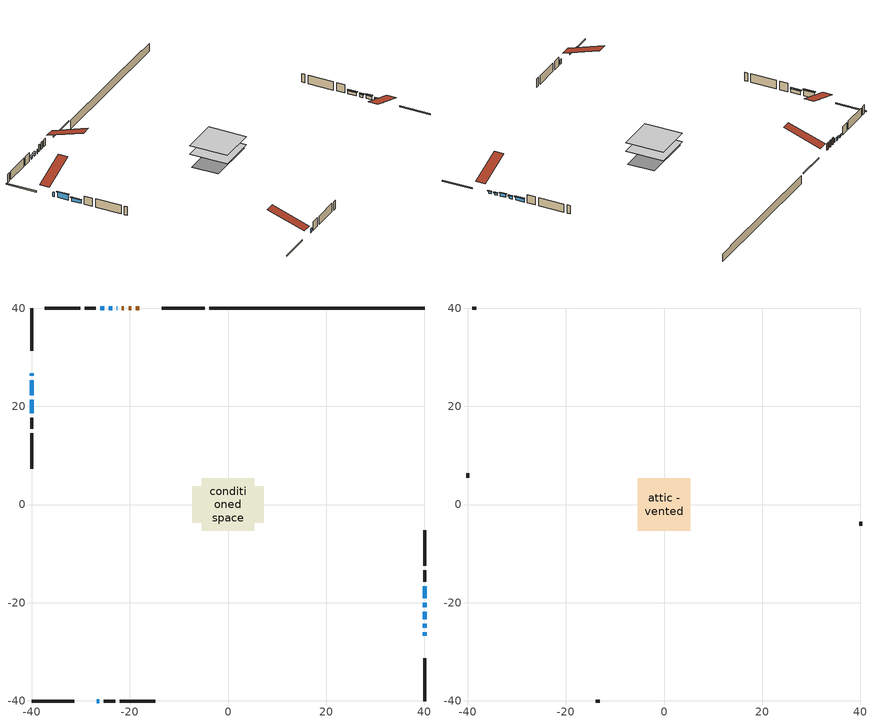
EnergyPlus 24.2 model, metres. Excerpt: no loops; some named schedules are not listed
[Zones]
conditioned space
 floor adiabatic (AdiabaticFloorConstruction): -5.36,-5.36 -5.36,5.36 5.36,5.36 5.36,-5.36 z1.22
 floor foundation (Slab1 construction): -7.24,-3.74 -7.24,3.74 7.24,3.74 7.24,-3.74 z-1.22
 wall outside (RimJoist1 construction): -4.78,40.04 -13.45,40.04 / -40.04,-40.04 -31.37,-40.04 / -40.04,40.04 -40.04,31.37 / 40.04,-40.04 40.04,-31.37 z1.22:1.52
 wall outside (AdiabaticWallConstruction 1): -18.06,40.04 -18.83,40.04 / -19.76,40.04 -20.27,40.04 / -21.2,40.04 -21.67,40.04 z1.22:3.25
 wall outside (AdiabaticWallConstruction): -22.6,40.04 -22.67,40.04 / -40.04,26.76 -40.04,26.25 / -26.76,-40.04 -26.2,-40.04 z1.22:2.44; -23.59,40.04 -24.31,40.04 / 40.04,-20.93 40.04,-20.01 z1.22:1.98; 40.04,-26.76 40.04,-26 z1.22:1.83; 40.04,-25.07 40.04,-24.31 z1.22:1.73; -25.23,40.04 -26,40.04 z1.22:1.78; 40.04,-23.38 40.04,-21.85 / 40.04,-19.08 40.04,-16.64 z1.22:2.14; -40.04,25.33 -40.04,22.28 z1.22:2.85; -40.04,21.35 -40.04,18.61 z1.22:2.24
 wall outside (Wall1 construction): -26.93,40.04 -29.2,40.04 / -25.27,-40.04 -23,-40.04 / -40.04,17.68 -40.04,15.41 / 40.04,-15.72 40.04,-13.44 z1.22:3.66
 wall outside (Wall2 construction): -30.13,40.04 -37.35,40.04 / -22.07,-40.04 -14.85,-40.04 / -40.04,14.48 -40.04,7.26 / 40.04,-12.51 40.04,-5.29 z1.22:3.66
 wall foundation (FoundationWall1 construction): -3.85,40.04,-1.22 -3.85,40.04,1.22 35.65,40.04,1.22 35.65,40.04,0.93 40.04,40.04,0.93 40.04,40.04,-1.22
 window (WindowConstruction 6): -22.6,40.04 -22.66,40.04 z1.22:2.44
 window (WindowConstruction 5): -23.59,40.04 -24.3,40.04 z1.22:1.98
 window (WindowConstruction 9): 40.04,-26.76 40.04,-26 z1.22:1.83
 window (WindowConstruction 10): 40.04,-25.07 40.04,-24.31 z1.22:1.73
 window (WindowConstruction 11): -25.23,40.04 -26,40.04 z1.22:1.78
 window (WindowConstruction 7): -40.04,26.76 -40.04,26.26 z1.22:2.44
 window (WindowConstruction 8): -26.76,-40.04 -26.2,-40.04 z1.22:2.44
 window (WindowConstruction): 40.04,-23.38 40.04,-21.86 z1.22:2.13
 window (WindowConstruction 1): 40.04,-20.93 40.04,-20.01 z1.22:1.98
 window (WindowConstruction 2): 40.04,-19.08 40.04,-16.64 z1.22:2.13
 window (WindowConstruction 3): -40.04,25.33 -40.04,22.28 z1.22:2.84
 window (WindowConstruction 4): -40.04,21.35 -40.04,18.61 z1.22:2.23
 door (Door): -18.06,40.04 -18.83,40.04 z1.22:3.25
 door (Door 1): -19.76,40.04 -20.27,40.04 z1.22:3.25
 door (Door 2): -21.2,40.04 -21.67,40.04 z1.22:3.25
 ceiling adiabatic (AdiabaticFloorConstruction): 5.36,-5.36 5.36,5.36 -5.36,5.36 -5.36,-5.36 z1.22
attic - vented
 floor to conditioned space (Floor1 construction Reversed): -5.36,-5.36 -5.36,5.36 5.36,5.36 5.36,-5.36 z3.66
 wall outside (Wall3 construction): -38.28,40.04 -39.11,40.04 / -13.92,-40.04 -13.09,-40.04 / -40.04,6.33 -40.04,5.49 / 40.04,-4.36 40.04,-3.53 z1.22:3.66
 roof outside (Roof1 construction): -17.13,40.04,3.66 -17.13,29.6,7.14 -14.38,29.6,7.14 -14.38,40.04,3.66; -27.69,-40.04,3.66 -27.69,-29.6,7.14 -30.44,-29.6,7.14 -30.44,-40.04,3.66; -40.04,27.69,3.66 -29.6,27.69,7.14 -29.6,30.44,7.14 -40.04,30.44,3.66; 40.04,-27.69,3.66 29.6,-27.69,7.14 29.6,-30.44,7.14 40.04,-30.44,3.66
shading: -24.51,40.04 -23.39,40.04 -23.39,40.45 -24.51,40.45 z2.18; 40.04,-25.8 40.04,-26.96 40.45,-26.96 40.45,-25.8 z2.03; 40.04,-24.11 40.04,-25.27 40.45,-25.27 40.45,-24.11 z1.93; -26.2,40.04 -25.03,40.04 -25.03,40.45 -26.2,40.45 z1.98; 40.04,-21.65 40.04,-23.58 40.45,-23.58 40.45,-21.65 z2.34; 40.04,-19.81 40.04,-21.13 40.45,-21.13 40.45,-19.81 z2.18; 40.04,-16.44 40.04,-19.28 40.45,-19.28 40.45,-16.44 z2.34; -40.04,22.08 -40.04,25.53 -40.45,25.53 -40.45,22.08 z3.05; -40.04,18.41 -40.04,21.55 -40.45,21.55 -40.45,18.41 z2.44
[Building]
Building 1: Terrain=Suburbs
[Site:Location]
London AP_ON: Latitude {deg}=43.03; Longitude {deg}=-81.15; Time Zone {hr}=-5; Elevation {m}=278; Keep Site Location Information=Yes
[Site:GroundTemperature:Shallow]
3.98693, 1.93205, 1.76749, 2.74264, 6.6573, 10.5537, 13.9317, 16.0716, 16.2534, 14.513, 11.2211, 7.44421
[Site:WaterMainsTemperature]
Calculation Method=Schedule; Temperature Schedule=mains temperature schedule
[Material] Roughness=Rough; Thermal Absorptance=0.9
Name | Thickness {m} | Conductivity {W/m-K} | Density {kg/m3} | Specific Heat {J/kg-K} | Solar Absorptance | Visible Absorptance
asphalt or fiberglass shingles | 0.00635 | 0.162714 | 1121.4 | 1465.45 | 0.4 | 0.4
ceiling loosefill ins | 0.254 | 0.0480833 | 16.02 | 1046.75 | 0.7 | 0.7
ceiling stud and cavity | 0.1397 | 0.853058 | 65.682 | 1177.47 | 0.7 | 0.7
concrete 4.0 in. | 0.1016 | 1.803125 | 2242.8 | 837.4 | 0.7 | 0.7
concrete 8.0 in. | 0.2032 | 1.803125 | 2242.8 | 837.4 | 0.7 | 0.7
door material | 0.04445 | 0.053851 | 512.64 | 1214.23 | 0.7 | 0.7
door material 1 | 0.04445 | 0.188738 | 512.64 | 1214.23 | 0.7 | 0.7
exterior vertical ins | 0.0102331 | 0.029427 | 32.04 | 1214.23 | 0.7 | 0.7
floor covering | 0.0127 | 0.0433444 | 54.468 | 1339.84 | 0.6 | 0.6
floor rigid ins; wall rigid ins | 0.512978 | 0.029427 | 32.04 | 1214.23 | 0.7 | 0.7
floor stud and cavity | 0.1397 | 1.75129 | 37.0049 | 1207.88 | 0.7 | 0.7
furniture material conditioned space 1 | 0.1524 | 0.115458 | 640.8 | 1214.23 | 0.6 | 0.6
gypsum board | 0.0127 | 0.160291 | 801 | 837.4 | 0.6 | 0.6
gypsum board 1 | 0.0127 | 0.160291 | 801 | 837.4 | 0.7 | 0.7
osb sheathing 0.5 in. | 0.0127 | 0.115458 | 512.64 | 1214.23 | 0.7 | 0.7
osb sheathing 0.75 in. | 0.01905 | 0.115458 | 512.64 | 1214.23 | 0.7 | 0.7
rim joist stud and cavity | 0.0508 | 0.107068 | 50.32683 | 1063.81 | 0.6 | 0.6
wall stud and cavity | 0.1397 | 0.0896479 | 139.0536 | 1170.24 | 0.7 | 0.7
wall stud and cavity 1 | 0.1397 | 0.0821308 | 139.0536 | 1170.24 | 0.7 | 0.7
wall stud and cavity 2 | 0.0889 | 6.1454 | 50.32683 | 1063.81 | 0.6 | 0.6
wall stud and cavity 3 | 0.0889 | 0.380278 | 52.3479 | 1209.89 | 0.7 | 0.7
wall stud and cavity 4 | 0.0889 | 0.391764 | 83.0341 | 1211.67 | 0.7 | 0.7
wood siding | 0.0254 | 0.102417 | 544.68 | 1172.36 | 0.4 | 0.4
wood siding 1 | 0.00254 | 0.102417 | 544.68 | 1172.36 | 0.4 | 0.4
wood siding 2; wood siding 3; wood siding 4 | 0.0254 | 0.102417 | 544.68 | 1172.36 | 0.7 | 0.7
[WindowMaterial:SimpleGlazingSystem]
Name | U-Factor {W/m2-K} | Solar Heat Gain Coefficient
WindowMaterial | 2.78222 | 0.56
WindowMaterial 1 | 2.76973 | 0.49
WindowMaterial 10 | 2.75156 | 0.41
WindowMaterial 11 | 2.69648 | 0.41
WindowMaterial 2 | 2.779381 | 0.54
WindowMaterial 3 | 2.796415 | 0.67
WindowMaterial 4 | 2.78449 | 0.59
WindowMaterial 5 | 2.76405 | 0.45
WindowMaterial 6 | 2.60791 | 0.31
WindowMaterial 7 | 3.03319 | 0.57
WindowMaterial 8 | 2.638 | 0.61
WindowMaterial 9 | 2.75837 | 0.44
[Construction]
AdiabaticFloorConstruction: floor stud and cavity, floor rigid ins, osb sheathing 0.75 in., floor covering
AdiabaticWallConstruction: wood siding 3, wall rigid ins, wall stud and cavity 3, gypsum board
AdiabaticWallConstruction 1: wood siding 4, wall rigid ins, wall stud and cavity 3, gypsum board
Door; Door 2: door material
Door 1: door material 1
Floor1 construction Reversed: gypsum board, ceiling stud and cavity, ceiling loosefill ins
FoundationWall1 construction: concrete 8.0 in., gypsum board 1
furniture construction conditioned space 1: furniture material conditioned space 1
PartitionWallConstruction: gypsum board, wall stud and cavity 4, gypsum board
RimJoist1 construction: wood siding 2, rim joist stud and cavity
Roof1 construction: asphalt or fiberglass shingles
Slab1 construction: concrete 4.0 in.
Wall1 construction: wood siding, osb sheathing 0.5 in., wall stud and cavity, gypsum board
Wall2 construction: wood siding, osb sheathing 0.5 in., wall stud and cavity 1, gypsum board
Wall3 construction: wood siding 1, wall stud and cavity 2
WindowConstruction: WindowMaterial
WindowConstruction 1: WindowMaterial 1
WindowConstruction 10: WindowMaterial 10
WindowConstruction 11: WindowMaterial 11
WindowConstruction 2: WindowMaterial 2
WindowConstruction 3: WindowMaterial 3
WindowConstruction 4: WindowMaterial 4
WindowConstruction 5: WindowMaterial 5
WindowConstruction 6: WindowMaterial 6
WindowConstruction 7: WindowMaterial 7
WindowConstruction 8: WindowMaterial 8
WindowConstruction 9: WindowMaterial 9
[Zone] Multiplier=1; Part of Total Floor Area=Yes
Name | Volume {m3}
attic - vented | 64.9295
conditioned space | 571.9
[Space]
Name | Zone | Volume {m3}
attic - vented 1 | attic - vented | 64.9295
conditioned space 1 | conditioned space | 571.9
[ZoneInfiltration:EffectiveLeakageArea]
infil attic - vented 1: Zone or Space=attic - vented 1; Schedule=Always On Discrete; Effective Air Leakage Area {cm2}=5014.69; Stack Coefficient=0.000411587; Wind Coefficient=1.37073e-05
[ZoneMixing]
whole house fan mix: Zone or Space=attic - vented; Schedule=Always On Continuous; Design Flow Rate Calculation Method=Flow/Zone; Design Flow Rate {m3/s}=0; Source Zone or Space=conditioned space
[SurfaceProperty:ExposedFoundationPerimeter]
Slab1: Exposed Perimeter Calculation Method=TotalExposedPerimeter; Total Exposed Perimeter {m}=43.892
[InternalMass] Zone or ZoneList=conditioned space; Space or SpaceList=conditioned space 1
Name | Construction | Surface Area {m2}
furniture mass conditioned space 1 | furniture construction conditioned space 1 | 89.2159
partition wall mass | PartitionWallConstruction | 223.04
[Lights]
interior lighting: Zone or ZoneList or Space or SpaceList=conditioned space 1; Schedule=interior lighting schedule; Design Level Calculation Method=LightingLevel; Lighting Level {W}=343.2; Return Air Fraction=0; Fraction Radiant=0.6; Fraction Visible=0.2; Fraction Replaceable=1
[People]
occupants: Zone or ZoneList or Space or SpaceList=conditioned space 1; Number of People Schedule=occupants schedule; Number of People Calculation Method=People; Number of People=3; Fraction Radiant=0.314171; Sensible Heat Fraction=0.56303; Activity Level Schedule=occupants activity schedule; Carbon Dioxide Generation Rate {m3/s-W}=0; Enable ASHRAE 55 Comfort Warnings=No; Mean Radiant Temperature Calculation Type=EnclosureAveraged
[ElectricEquipment] Zone or ZoneList or Space or SpaceList=conditioned space 1; Design Level Calculation Method=EquipmentLevel
Name | Schedule | Design Level {W} | Fraction Latent | Fraction Radiant | Fraction Lost
clothes dryer | clothes dryer schedule | 140.772 | 0.015 | 0.081 | 0.85
clothes washer | clothes washer schedule | 32.1985 | 0.03 | 0.162 | 0.7
cooking range | cooking range schedule | 215.147 | 0.08 | 0.432 | 0.2
dishwasher | dishwasher schedule | 66.8632 | 0.3 | 0.18 | 0.4
fridge | fridge schedule | 72.9452 | 0 | 0.6 | 0
mech vent bath fan 0 | mech vent bath fan 0 schedule | 50.2 | 0 | 0 | 1
mech vent bath fan 1 | mech vent bath fan 1 schedule | 50.2 | 0 | 0 | 1
mech vent bath fan 2 | mech vent bath fan 2 schedule | 50.2 | 0 | 0 | 1
mech vent house fan | mech vent house fan schedule | 0 | 0 | 0 | 1
mech vent house fan cfis | mech vent house fan cfis schedule | 0 | 0 | 0 | 0
mech vent range fan 0 | mech vent range fan 0 schedule | 57 | 0 | 0 | 1
misc plug loads | misc plug loads schedule | 494.7 | 0.045 | 0.513 | 0.1
whole house fan | Always On Discrete | 0 | 0 | 0 | 1
[OtherEquipment] Zone or ZoneList or Space or SpaceList=conditioned space 1; Design Level Calculation Method=EquipmentLevel
Name | Fuel Type | Schedule | Design Level {W} | Fraction Latent | Fraction Radiant | Fraction Lost
clothes dryer 1 | Electricity | clothes dryer schedule | 0 | 0.015 | 0.081 | 0.85
cooking range 1 | Electricity | cooking range schedule | 0 | 0.08 | 0.432 | 0.2
general water use latent | None | general water use schedule | 62.594 | 1 | 0 | 0
general water use sensible | None | general water use schedule | -61.6891 | 0 | 0.6 | 0
mech vent house fan latent load | None | Always On Discrete | 0 | 1 | 0 | 0
mech vent house fan sensible load | None | Always On Discrete | 0 | 0 | 0 | 0
water heater energy adjustment1 | FuelOilNo2 | Always On Discrete | 0.01 | 0 | 0 | 1
[ZoneInfiltration:DesignFlowRate] Zone or ZoneList or Space or SpaceList=conditioned space 1; Schedule=Always On Discrete; Design Flow Rate Calculation Method=Flow/Zone; Design Flow Rate {m3/s}=0
infil flow; natural vent flow; whole house fan flow
[AvailabilityManager:Scheduled]
central ac and furnace airloop Availability Manager: Schedule=Always On Discrete
[Foundation:Kiva]
Foundation Kiva 1: Initial Indoor Air Temperature {C}=18; Wall Height Above Grade {m}=1.21999; Wall Depth Below Slab {m}=0.2032; Custom Block Material Name 1=exterior vertical ins; Custom Block Depth 1 {m}=2.43998; Custom Block X Position 1 {m}=0.2159; Custom Block Z Position 1 {m}=0
[Foundation:Kiva:Settings]
Soil Conductivity {W/m-K}=0.849921; Soil Density {kg/m3}=1842.3; Soil Specific Heat {J/kg-K}=418.7; Ground Solar Absorptivity=0.9; Ground Thermal Absorptivity=0.9; Ground Surface Roughness {m}=0.03; Far-Field Width {m}=40; Deep-Ground Boundary Condition=ZeroFlux; Deep-Ground Depth {m}=40; Minimum Cell Dimension {m}=0.2; Maximum Cell Growth Coefficient=3; Simulation Timestep=Timestep
[Exterior:Lights]
exterior lighting: Schedule=exterior lighting schedule; Design Level {W}=75.6
[EnergyManagementSystem:GlobalVariable]
central_ac_and_furnace_airloop_Fan_RTF
infil_program_Qfan
infil_program_Qinf
natural_vent_program_Qnv
natural_vent_program_Qwhf
[EnergyManagementSystem:Sensor]
Name | Output:Variable or Output:Meter Index Key | Output:Variable or Output:Meter
airflow_gain | infil flow | Infiltration Sensible Heat Gain Energy
airflow_gain_1 | natural vent flow | Infiltration Sensible Heat Gain Energy
airflow_gain_2 | whole house fan flow | Infiltration Sensible Heat Gain Energy
airflow_loss | infil flow | Infiltration Sensible Heat Loss Energy
airflow_loss_1 | natural vent flow | Infiltration Sensible Heat Loss Energy
airflow_loss_2 | whole house fan flow | Infiltration Sensible Heat Loss Energy
clg_load_cond |  | Cooling:EnergyTransfer:Zone:CONDITIONED SPACE
clg_sp_s; clg_sp_s_1 | cooling setpoint | Schedule Value
clothes_dryer_exhaust_0_sch_s | clothes dryer exhaust 0 schedule | Schedule Value
cool_season | cooling season schedule | Schedule Value
htg_load_cond |  | Heating:EnergyTransfer:Zone:CONDITIONED SPACE
htg_sp_s; htg_sp_s_1 | heating setpoint | Schedule Value
ig_ee_conv | clothes dryer | Electric Equipment Convective Heating Energy
ig_ee_conv_2 | cooking range | Electric Equipment Convective Heating Energy
ig_ee_conv_4 | fridge | Electric Equipment Convective Heating Energy
ig_ee_conv_5 | misc plug loads | Electric Equipment Convective Heating Energy
ig_ee_conv_6 | whole house fan | Electric Equipment Convective Heating Energy
ig_ee_rad | clothes dryer | Electric Equipment Radiant Heating Energy
ig_ee_rad_2 | cooking range | Electric Equipment Radiant Heating Energy
ig_ee_rad_4 | fridge | Electric Equipment Radiant Heating Energy
ig_ee_rad_5 | misc plug loads | Electric Equipment Radiant Heating Energy
ig_ee_rad_6 | whole house fan | Electric Equipment Radiant Heating Energy
ig_lgt_conv | interior lighting | Lights Convective Heating Energy
ig_lgt_rad | interior lighting | Lights Radiant Heating Energy
ig_lgt_vis | interior lighting | Lights Visible Radiation Heating Energy
ig_oe_conv | clothes dryer 1 | Other Equipment Convective Heating Energy
ig_oe_conv_1 | cooking range 1 | Other Equipment Convective Heating Energy
ig_oe_conv_2 | general water use latent | Other Equipment Convective Heating Energy
ig_oe_conv_3 | general water use sensible | Other Equipment Convective Heating Energy
ig_oe_conv_4 | water heater energy adjustment1 | Other Equipment Convective Heating Energy
ig_oe_rad | clothes dryer 1 | Other Equipment Radiant Heating Energy
ig_oe_rad_1 | cooking range 1 | Other Equipment Radiant Heating Energy
ig_oe_rad_2 | general water use latent | Other Equipment Radiant Heating Energy
ig_oe_rad_3 | general water use sensible | Other Equipment Radiant Heating Energy
ig_oe_rad_4 | water heater energy adjustment1 | Other Equipment Radiant Heating Energy
ig_ppl_conv | occupants | People Convective Heating Energy
ig_ppl_rad | occupants | People Radiant Heating Energy
im_conv | furniture mass conditioned space 1 | Surface Inside Face Convection Heat Gain Energy
im_conv_1 | partition wall mass | Surface Inside Face Convection Heat Gain Energy
im_ig | furniture mass conditioned space 1 | Surface Inside Face Internal Gains Radiation Heat Gain Energy
im_ig_1 | partition wall mass | Surface Inside Face Internal Gains Radiation Heat Gain Energy
im_lgt | furniture mass conditioned space 1 | Surface Inside Face Lights Radiation Heat Gain Energy
im_lgt_1 | partition wall mass | Surface Inside Face Lights Radiation Heat Gain Energy
im_sol | furniture mass conditioned space 1 | Surface Inside Face Solar Radiation Heat Gain Energy
im_sol_1 | partition wall mass | Surface Inside Face Solar Radiation Heat Gain Energy
im_surf | furniture mass conditioned space 1 | Surface Inside Face Net Surface Thermal Radiation Heat Gain Energy
im_surf_1 | partition wall mass | Surface Inside Face Net Surface Thermal Radiation Heat Gain Energy
mech_vent_bath_fan_0_sch_s | mech vent bath fan 0 schedule | Schedule Value
mech_vent_bath_fan_1_sch_s | mech vent bath fan 1 schedule | Schedule Value
mech_vent_bath_fan_2_sch_s | mech vent bath fan 2 schedule | Schedule Value
mech_vent_range_fan_0_sch_s | mech vent range fan 0 schedule | Schedule Value
mv_conv | mech vent bath fan 0 | Electric Equipment Convective Heating Energy
mv_conv_1 | mech vent bath fan 1 | Electric Equipment Convective Heating Energy
mv_conv_2 | mech vent bath fan 2 | Electric Equipment Convective Heating Energy
mv_conv_3 | mech vent house fan | Electric Equipment Convective Heating Energy
mv_conv_4 | mech vent house fan cfis | Electric Equipment Convective Heating Energy
mv_conv_5 | mech vent range fan 0 | Electric Equipment Convective Heating Energy
mv_conv_6 | mech vent house fan latent load | Other Equipment Convective Heating Energy
mv_conv_7 | mech vent house fan sensible load | Other Equipment Convective Heating Energy
mv_rad | mech vent bath fan 0 | Electric Equipment Radiant Heating Energy
mv_rad_1 | mech vent bath fan 1 | Electric Equipment Radiant Heating Energy
mv_rad_2 | mech vent bath fan 2 | Electric Equipment Radiant Heating Energy
mv_rad_3 | mech vent house fan | Electric Equipment Radiant Heating Energy
mv_rad_4 | mech vent house fan cfis | Electric Equipment Radiant Heating Energy
mv_rad_5 | mech vent range fan 0 | Electric Equipment Radiant Heating Energy
mv_rad_6 | mech vent house fan latent load | Other Equipment Radiant Heating Energy
mv_rad_7 | mech vent house fan sensible load | Other Equipment Radiant Heating Energy
natural_vent_s | natural vent schedule | Schedule Value
out_pb_s |  | Site Outdoor Air Barometric Pressure
out_wt_s |  | Site Outdoor Air Humidity Ratio
site_vw_s |  | Site Wind Speed
ss_back_out | Window1 | Surface Window Shortwave from Zone Back Out Window Heat Transfer Rate
ss_back_out_1 | Window11 | Surface Window Shortwave from Zone Back Out Window Heat Transfer Rate
ss_back_out_10 | Window8 | Surface Window Shortwave from Zone Back Out Window Heat Transfer Rate
ss_back_out_11 | Window9 | Surface Window Shortwave from Zone Back Out Window Heat Transfer Rate
ss_back_out_2 | Window12 | Surface Window Shortwave from Zone Back Out Window Heat Transfer Rate
ss_back_out_3 | Window13 | Surface Window Shortwave from Zone Back Out Window Heat Transfer Rate
ss_back_out_4 | Window14 | Surface Window Shortwave from Zone Back Out Window Heat Transfer Rate
ss_back_out_5 | Window2 | Surface Window Shortwave from Zone Back Out Window Heat Transfer Rate
ss_back_out_6 | Window3 | Surface Window Shortwave from Zone Back Out Window Heat Transfer Rate
ss_back_out_7 | Window4 | Surface Window Shortwave from Zone Back Out Window Heat Transfer Rate
ss_back_out_8 | Window5 | Surface Window Shortwave from Zone Back Out Window Heat Transfer Rate
ss_back_out_9 | Window6 | Surface Window Shortwave from Zone Back Out Window Heat Transfer Rate
ss_conv | Door1 | Surface Inside Face Convection Heat Gain Energy
ss_conv_1 | Door2 | Surface Inside Face Convection Heat Gain Energy
ss_conv_10 | Window4 | Surface Inside Face Convection Heat Gain Energy
ss_conv_11 | Window5 | Surface Inside Face Convection Heat Gain Energy
ss_conv_12 | Window6 | Surface Inside Face Convection Heat Gain Energy
ss_conv_13 | Window8 | Surface Inside Face Convection Heat Gain Energy
ss_conv_14 | Window9 | Surface Inside Face Convection Heat Gain Energy
ss_conv_2 | Door3 | Surface Inside Face Convection Heat Gain Energy
ss_conv_3 | Window1 | Surface Inside Face Convection Heat Gain Energy
ss_conv_4 | Window11 | Surface Inside Face Convection Heat Gain Energy
ss_conv_5 | Window12 | Surface Inside Face Convection Heat Gain Energy
ss_conv_6 | Window13 | Surface Inside Face Convection Heat Gain Energy
ss_conv_7 | Window14 | Surface Inside Face Convection Heat Gain Energy
ss_conv_8 | Window2 | Surface Inside Face Convection Heat Gain Energy
ss_conv_9 | Window3 | Surface Inside Face Convection Heat Gain Energy
ss_ig | Door1 | Surface Inside Face Internal Gains Radiation Heat Gain Energy
ss_ig_1 | Door2 | Surface Inside Face Internal Gains Radiation Heat Gain Energy
ss_ig_10 | Window4 | Surface Inside Face Internal Gains Radiation Heat Gain Energy
ss_ig_11 | Window5 | Surface Inside Face Internal Gains Radiation Heat Gain Energy
ss_ig_12 | Window6 | Surface Inside Face Internal Gains Radiation Heat Gain Energy
ss_ig_13 | Window8 | Surface Inside Face Internal Gains Radiation Heat Gain Energy
ss_ig_14 | Window9 | Surface Inside Face Internal Gains Radiation Heat Gain Energy
ss_ig_2 | Door3 | Surface Inside Face Internal Gains Radiation Heat Gain Energy
ss_ig_3 | Window1 | Surface Inside Face Internal Gains Radiation Heat Gain Energy
ss_ig_4 | Window11 | Surface Inside Face Internal Gains Radiation Heat Gain Energy
ss_ig_5 | Window12 | Surface Inside Face Internal Gains Radiation Heat Gain Energy
ss_ig_6 | Window13 | Surface Inside Face Internal Gains Radiation Heat Gain Energy
ss_ig_7 | Window14 | Surface Inside Face Internal Gains Radiation Heat Gain Energy
ss_ig_8 | Window2 | Surface Inside Face Internal Gains Radiation Heat Gain Energy
ss_ig_9 | Window3 | Surface Inside Face Internal Gains Radiation Heat Gain Energy
ss_lgt | Door1 | Surface Inside Face Lights Radiation Heat Gain Energy
ss_lgt_1 | Door2 | Surface Inside Face Lights Radiation Heat Gain Energy
ss_lgt_2 | Door3 | Surface Inside Face Lights Radiation Heat Gain Energy
ss_sol | Door1 | Surface Inside Face Solar Radiation Heat Gain Energy
ss_sol_1 | Door2 | Surface Inside Face Solar Radiation Heat Gain Energy
ss_sol_2 | Door3 | Surface Inside Face Solar Radiation Heat Gain Energy
ss_surf | Door1 | Surface Inside Face Net Surface Thermal Radiation Heat Gain Energy
ss_surf_1 | Door2 | Surface Inside Face Net Surface Thermal Radiation Heat Gain Energy
ss_surf_10 | Window4 | Surface Inside Face Net Surface Thermal Radiation Heat Gain Energy
ss_surf_11 | Window5 | Surface Inside Face Net Surface Thermal Radiation Heat Gain Energy
ss_surf_12 | Window6 | Surface Inside Face Net Surface Thermal Radiation Heat Gain Energy
ss_surf_13 | Window8 | Surface Inside Face Net Surface Thermal Radiation Heat Gain Energy
ss_surf_14 | Window9 | Surface Inside Face Net Surface Thermal Radiation Heat Gain Energy
ss_surf_2 | Door3 | Surface Inside Face Net Surface Thermal Radiation Heat Gain Energy
ss_surf_3 | Window1 | Surface Inside Face Net Surface Thermal Radiation Heat Gain Energy
ss_surf_4 | Window11 | Surface Inside Face Net Surface Thermal Radiation Heat Gain Energy
ss_surf_5 | Window12 | Surface Inside Face Net Surface Thermal Radiation Heat Gain Energy
ss_surf_6 | Window13 | Surface Inside Face Net Surface Thermal Radiation Heat Gain Energy
ss_surf_7 | Window14 | Surface Inside Face Net Surface Thermal Radiation Heat Gain Energy
ss_surf_8 | Window2 | Surface Inside Face Net Surface Thermal Radiation Heat Gain Energy
ss_surf_9 | Window3 | Surface Inside Face Net Surface Thermal Radiation Heat Gain Energy
ss_trans_in | Window1 | Surface Window Transmitted Solar Radiation Rate
ss_trans_in_1 | Window11 | Surface Window Transmitted Solar Radiation Rate
ss_trans_in_10 | Window8 | Surface Window Transmitted Solar Radiation Rate
ss_trans_in_11 | Window9 | Surface Window Transmitted Solar Radiation Rate
ss_trans_in_2 | Window12 | Surface Window Transmitted Solar Radiation Rate
ss_trans_in_3 | Window13 | Surface Window Transmitted Solar Radiation Rate
ss_trans_in_4 | Window14 | Surface Window Transmitted Solar Radiation Rate
ss_trans_in_5 | Window2 | Surface Window Transmitted Solar Radiation Rate
ss_trans_in_6 | Window3 | Surface Window Transmitted Solar Radiation Rate
ss_trans_in_7 | Window4 | Surface Window Transmitted Solar Radiation Rate
ss_trans_in_8 | Window5 | Surface Window Transmitted Solar Radiation Rate
